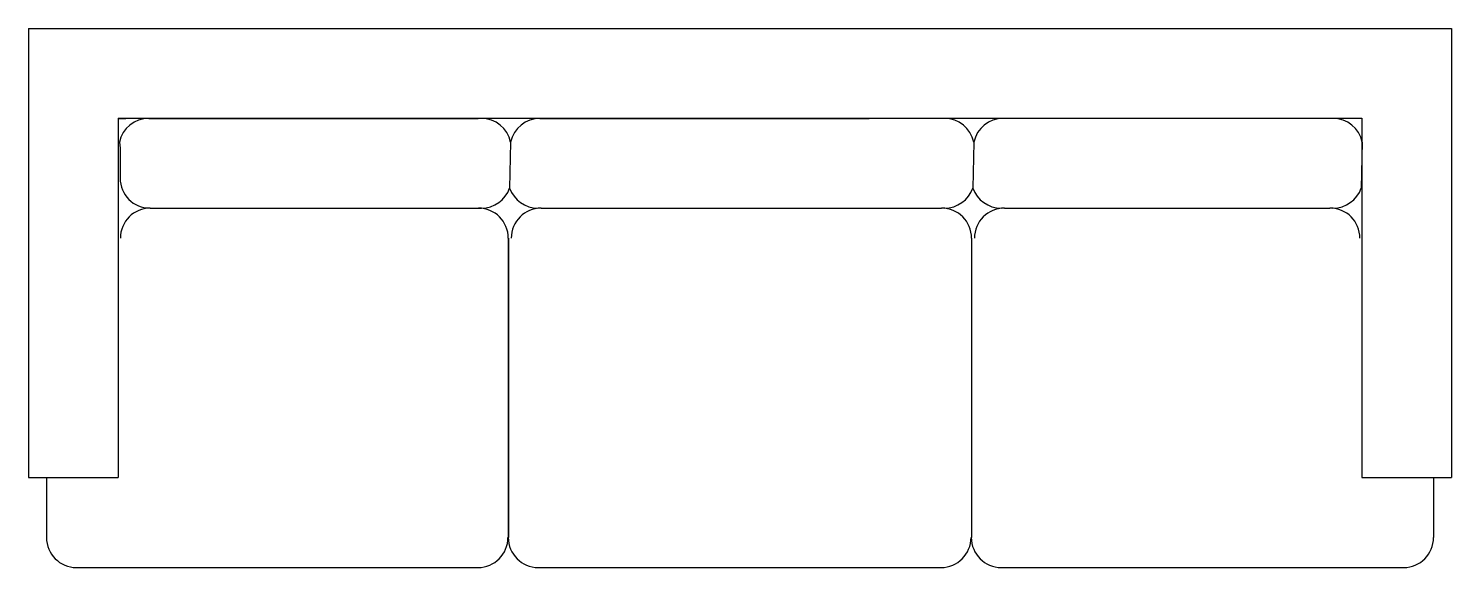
# Model space of a CAD drawing. Header units: millimetres. Extents: x 136.15 to 138.55, y 195.11 to 196.01.
import ezdxf

# ---------------------------------------------------------------- set-up
doc = ezdxf.new("R2010")
doc.units = ezdxf.units.MM

# ---------------------------------------------------------------- blocks, each defined once
blk = doc.blocks.new('gggfgd')
for p, q in [((-9539.98, 1298.59), (-9302.32, 1298.59)), ((-9539.98, 1298.59), (-9539.98, 1223.59)), ((-9302.32, 1298.59), (-9302.32, 1223.59)), ((-9524.98, 1283.59), (-9317.32, 1283.59)), ((-9524.98, 1283.59), (-9524.98, 1223.59)), ((-9524.98, 1283.58), (-9523.7, 1283.58)), ((-9519.9, 1283.58), (-9464.9, 1283.58)), ((-9454.57, 1283.58), (-9399.57, 1283.58)), ((-9317.32, 1283.59), (-9317.32, 1223.59)), ((-9524.79, 1279.62), (-9524.68, 1278.58)), ((-9459.46, 1279.62), (-9459.63, 1271.95)), ((-9382.1, 1279.62), (-9382.26, 1271.95)), ((-9317.23, 1279.62), (-9317.4, 1271.95)), ((-9524.68, 1278.58), (-9524.68, 1273.59)), ((-9519.68, 1268.59), (-9464.35, 1268.59)), ((-9454.35, 1268.59), (-9387.48, 1268.59)), ((-9376.99, 1268.59), (-9322.62, 1268.59)), ((-9459.85, 1263.59), (-9459.85, 1213.59)), ((-9459.82, 1263.59), (-9459.82, 1213.59)), ((-9382.51, 1263.59), (-9382.51, 1213.59)), ((-9382.48, 1263.59), (-9382.48, 1213.59)), ((-9539.98, 1223.59), (-9524.98, 1223.59)), ((-9536.98, 1223.59), (-9536.98, 1213.59)), ((-9317.32, 1223.59), (-9302.32, 1223.59)), ((-9305.32, 1223.59), (-9305.32, 1213.59)), ((-9531.98, 1208.59), (-9464.9, 1208.59)), ((-9519.9, 1208.59), (-9464.9, 1208.59)), ((-9454.85, 1208.59), (-9387.57, 1208.59)), ((-9454.57, 1208.59), (-9399.57, 1208.59))]:
    blk.add_line(p, q)
at = {"linetype": 'ByBlock'}
blk.add_line((-9377.52, 1208.59), (-9310.32, 1208.59), dxfattribs=at)
for centre, start, end in [((-9519.9, 1278.58), 90, 167.9467), ((-9464.35, 1278.58), 12.0533, 90), ((-9454.57, 1278.58), 90, 167.9467), ((-9386.99, 1278.58), 12.0533, 90), ((-9377.21, 1278.58), 90, 167.9467), ((-9322.12, 1278.58), 12.0533, 90), ((-9519.68, 1273.59), 180, 270), ((-9464.35, 1273.59), 270, 340.8019), ((-9454.9, 1273.59), 199.1981, 270), ((-9386.99, 1273.59), 270, 340.8019), ((-9377.54, 1273.59), 199.1981, 270), ((-9322.12, 1273.59), 270, 340.8019), ((-9519.63, 1263.59), 90, 180), ((-9464.85, 1263.59), 0, 90), ((-9454.35, 1263.59), 90, 180), ((-9387.48, 1263.59), 0, 90), ((-9376.99, 1263.59), 90, 180), ((-9322.62, 1263.59), 0, 90), ((-9531.98, 1213.59), 180, 270), ((-9464.9, 1213.59), 270, 0), ((-9454.85, 1213.59), 180, 270), ((-9387.57, 1213.59), 270, 0), ((-9377.52, 1213.59), 180, 270), ((-9310.32, 1213.59), 270, 0)]:
    blk.add_arc(centre, 5, start, end)

msp = doc.modelspace()

# ---------------------------------------------------------------- block references
at = {"linetype": 'ByBlock', "xscale": 0.01009835318735076, "yscale": 0.01009835318735076, "zscale": 0.01009835318735076}
msp.add_blockref('gggfgd', (232.489, 182.9006), dxfattribs=at)

doc.saveas('drawing.dxf')
